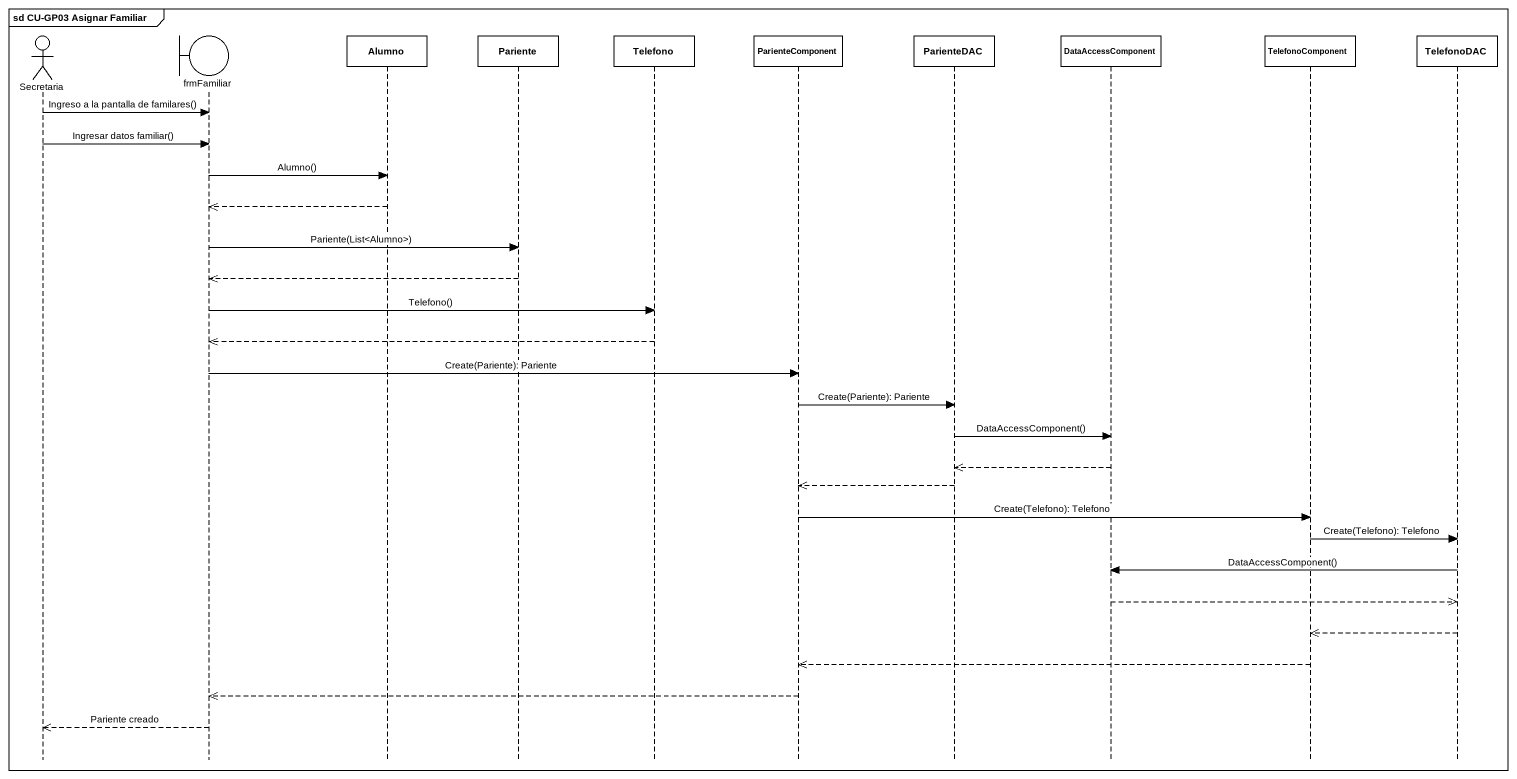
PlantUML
@startuml
mainframe sd CU-GP03 Asignar Familiar
hide footbox
actor Secretaria
boundary frmFamiliar
participant Alumno
participant Pariente
participant Telefono
participant ParienteComponent
participant ParienteDAC
participant DataAccessComponent
participant TelefonoComponent
participant TelefonoDAC

Secretaria -> frmFamiliar : Ingreso a la pantalla de familares()
Secretaria -> frmFamiliar : Ingresar datos familiar()
frmFamiliar -> Alumno : Alumno()
Alumno -->> frmFamiliar
frmFamiliar -> Pariente : Pariente(List<Alumno>)
Pariente -->> frmFamiliar
frmFamiliar -> Telefono : Telefono()
Telefono -->> frmFamiliar
frmFamiliar -> ParienteComponent : Create(Pariente): Pariente
ParienteComponent -> ParienteDAC : Create(Pariente): Pariente
ParienteDAC -> DataAccessComponent : DataAccessComponent()
DataAccessComponent -->> ParienteDAC
ParienteDAC -->> ParienteComponent
ParienteComponent -> TelefonoComponent : Create(Telefono): Telefono
TelefonoComponent -> TelefonoDAC : Create(Telefono): Telefono
TelefonoDAC -> DataAccessComponent : DataAccessComponent()
DataAccessComponent -->> TelefonoDAC
TelefonoDAC -->> TelefonoComponent
TelefonoComponent -->> ParienteComponent
ParienteComponent -->> frmFamiliar
frmFamiliar -->> Secretaria : Pariente creado
@enduml
